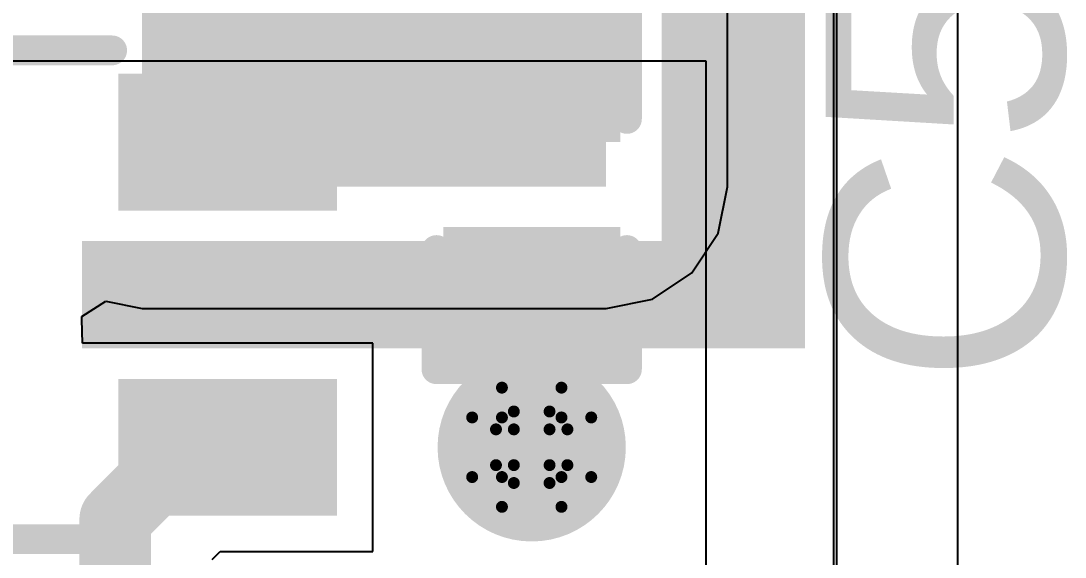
# Model space of a CAD drawing. Header units: inches. Extents: x -3 to 5259, y -3 to 5282.
# Drawn here: x 110.105 to 114.56, y 75.926 to 78.211 of the extents above; entities that cross this region are included whole.
import ezdxf

# ---------------------------------------------------------------- set-up
doc = ezdxf.new("R2010")
doc.units = ezdxf.units.IN
for name, color, linetype in [('Bottom Layer', 5, 'Continuous'), ('Bottom Solder', 6, 'Continuous'), ('Drill Drawing', 1, 'Continuous'), ('Layer 1', 16, 'Continuous'), ('Layer 2', 76, 'Continuous'), ('Top Layer', 1, 'Continuous'), ('Top Overlay', 2, 'Continuous'), ('Top Paste', 8, 'Continuous'), ('Top Solder', 216, 'Continuous'), ('Via Holes', 16, 'Continuous')]:
    doc.layers.add(name, color=color, linetype=linetype)
doc.styles.add('Arial', font='', dxfattribs={"height": 0.2})
doc.styles.get('Arial').set_extended_font_data('Arial')

# ---------------------------------------------------------------- blocks, each defined once
blk = doc.blocks.new('SC_70_5_10')
at = {"layer": 'Top Layer'}
for points in [[(-1.315, 0.84), (-0.585, 0.84), (-0.585, 0.46), (-1.315, 0.46)], [(0.585, 0.84), (1.315, 0.84), (1.315, 0.46), (0.585, 0.46)], [(-1.315, 0.19), (-0.585, 0.19), (-0.585, -0.19), (-1.315, -0.19)], [(-1.315, -0.46), (-0.585, -0.46), (-0.585, -0.84), (-1.315, -0.84)], [(0.585, -0.46), (1.315, -0.46), (1.315, -0.84), (0.585, -0.84)]]:
    blk.add_hatch(color=1, dxfattribs=at).paths.add_polyline_path(points)
at = {"layer": 'Top Paste'}
for points in [[(-1.315, 0.84), (-0.585, 0.84), (-0.585, 0.46), (-1.315, 0.46)], [(0.585, 0.84), (1.315, 0.84), (1.315, 0.46), (0.585, 0.46)], [(-1.315, 0.19), (-0.585, 0.19), (-0.585, -0.19), (-1.315, -0.19)], [(-1.315, -0.46), (-0.585, -0.46), (-0.585, -0.84), (-1.315, -0.84)], [(0.585, -0.46), (1.315, -0.46), (1.315, -0.84), (0.585, -0.84)]]:
    blk.add_hatch(color=8, dxfattribs=at).paths.add_polyline_path(points)
at = {"layer": 'Top Solder'}
for points in [[(-1.4166, 0.9416), (-0.4834, 0.9416), (-0.4834, 0.3584), (-1.4166, 0.3584)], [(0.4834, 0.9416), (1.4166, 0.9416), (1.4166, 0.3584), (0.4834, 0.3584)], [(-1.4166, 0.2916), (-0.4834, 0.2916), (-0.4834, -0.2916), (-1.4166, -0.2916)], [(-1.4166, -0.3584), (-0.4834, -0.3584), (-0.4834, -0.9416), (-1.4166, -0.9416)], [(0.4834, -0.3584), (1.4166, -0.3584), (1.4166, -0.9416), (0.4834, -0.9416)]]:
    blk.add_hatch(color=216, dxfattribs=at).paths.add_polyline_path(points)
at = {"layer": 'Top Overlay'}
for points in [[(-0.4572, 1.0414, 0.127, 0.127, 0), (0.4572, 1.0414, 0.127, 0.127, 0)], [(-1.5748, 0.5334, 0.127, 0.127, 0), (-1.5748, 0.7874, 0.127, 0.127, 0)], [(-1.5748, 0.7874, 0.127, 0.127, 0), (-1.4478, 0.6604, 0.127, 0.127, 0)], [(-1.5748, 0.5334, 0.127, 0.127, 0), (-1.4478, 0.6604, 0.127, 0.127, 0)], [(-0.4572, -1.0414, 0.127, 0.127, 0), (0.4572, -1.0414, 0.127, 0.127, 0)]]:
    blk.add_lwpolyline(points, format="xyseb", dxfattribs=at)
for points in [[(-0.4889, 1.0414, 0.0635, 0.0635, 1), (-0.4254, 1.0414, 0.0635, 0.0635, 1)], [(0.4254, 1.0414, 0.0635, 0.0635, 1), (0.4889, 1.0414, 0.0635, 0.0635, 1)], [(-1.6065, 0.7874, 0.0635, 0.0635, 1), (-1.5431, 0.7874, 0.0635, 0.0635, 1)], [(-1.6065, 0.7874, 0.0635, 0.0635, 1), (-1.5431, 0.7874, 0.0635, 0.0635, 1)], [(-1.4795, 0.6604, 0.0635, 0.0635, 1), (-1.4161, 0.6604, 0.0635, 0.0635, 1)], [(-1.4795, 0.6604, 0.0635, 0.0635, 1), (-1.4161, 0.6604, 0.0635, 0.0635, 1)], [(-1.6065, 0.5334, 0.0635, 0.0635, 1), (-1.5431, 0.5334, 0.0635, 0.0635, 1)], [(-1.6065, 0.5334, 0.0635, 0.0635, 1), (-1.5431, 0.5334, 0.0635, 0.0635, 1)], [(-0.4889, -1.0414, 0.0635, 0.0635, 1), (-0.4254, -1.0414, 0.0635, 0.0635, 1)], [(0.4254, -1.0414, 0.0635, 0.0635, 1), (0.4889, -1.0414, 0.0635, 0.0635, 1)]]:
    blk.add_lwpolyline(points, format="xyseb", close=True, dxfattribs=at)
blk = doc.blocks.new('C___0402_227')
at = {"layer": 'Top Layer'}
for points in [[(-0.6985, -0.3175), (-0.6985, 0.3175), (-0.2413, 0.3175), (-0.2413, -0.3175)], [(0.2413, -0.3175), (0.2413, 0.3175), (0.6985, 0.3175), (0.6985, -0.3175)]]:
    blk.add_hatch(color=1, dxfattribs=at).paths.add_polyline_path(points)
at = {"layer": 'Top Paste'}
for points in [[(-0.6985, -0.3175), (-0.6985, 0.3175), (-0.2413, 0.3175), (-0.2413, -0.3175)], [(0.2413, -0.3175), (0.2413, 0.3175), (0.6985, 0.3175), (0.6985, -0.3175)]]:
    blk.add_hatch(color=8, dxfattribs=at).paths.add_polyline_path(points)
at = {"layer": 'Top Solder'}
for points in [[(-0.7585, -0.3775), (-0.7585, 0.3775), (-0.1813, 0.3775), (-0.1813, -0.3775)], [(0.1813, -0.3775), (0.1813, 0.3775), (0.7585, 0.3775), (0.7585, -0.3775)]]:
    blk.add_hatch(color=216, dxfattribs=at).paths.add_polyline_path(points)
at = {"layer": 'Top Overlay'}
for points in [[(-0.7874, -0.4064, 0.127, 0.127, 0), (-0.7874, 0.4064, 0.127, 0.127, 0)], [(-0.2794, 0.4064, 0.127, 0.127, 0), (-0.7874, 0.4064, 0.127, 0.127, 0)], [(0.7874, 0.4064, 0.127, 0.127, 0), (0.2794, 0.4064, 0.127, 0.127, 0)], [(0.7874, -0.4064, 0.127, 0.127, 0), (0.7874, 0.4064, 0.127, 0.127, 0)], [(-0.2794, -0.4064, 0.127, 0.127, 0), (-0.7874, -0.4064, 0.127, 0.127, 0)], [(0.2794, -0.4064, 0.127, 0.127, 0), (0.7874, -0.4064, 0.127, 0.127, 0)]]:
    blk.add_lwpolyline(points, format="xyseb", dxfattribs=at)
for points in [[(-0.8191, 0.4064, 0.0635, 0.0635, 1), (-0.7556, 0.4064, 0.0635, 0.0635, 1)], [(-0.8191, 0.4064, 0.0635, 0.0635, 1), (-0.7556, 0.4064, 0.0635, 0.0635, 1)], [(-0.3111, 0.4064, 0.0635, 0.0635, 1), (-0.2477, 0.4064, 0.0635, 0.0635, 1)], [(0.2477, 0.4064, 0.0635, 0.0635, 1), (0.3112, 0.4064, 0.0635, 0.0635, 1)], [(0.7556, 0.4064, 0.0635, 0.0635, 1), (0.8191, 0.4064, 0.0635, 0.0635, 1)], [(0.7556, 0.4064, 0.0635, 0.0635, 1), (0.8191, 0.4064, 0.0635, 0.0635, 1)], [(-0.8191, -0.4064, 0.0635, 0.0635, 1), (-0.7556, -0.4064, 0.0635, 0.0635, 1)], [(-0.8191, -0.4064, 0.0635, 0.0635, 1), (-0.7556, -0.4064, 0.0635, 0.0635, 1)], [(-0.3111, -0.4064, 0.0635, 0.0635, 1), (-0.2477, -0.4064, 0.0635, 0.0635, 1)], [(0.2477, -0.4064, 0.0635, 0.0635, 1), (0.3112, -0.4064, 0.0635, 0.0635, 1)], [(0.7556, -0.4064, 0.0635, 0.0635, 1), (0.8191, -0.4064, 0.0635, 0.0635, 1)], [(0.7556, -0.4064, 0.0635, 0.0635, 1), (0.8191, -0.4064, 0.0635, 0.0635, 1)]]:
    blk.add_lwpolyline(points, format="xyseb", close=True, dxfattribs=at)

msp = doc.modelspace()

# ---------------------------------------------------------------- hatches: boundary and pattern name
at = {"layer": 'Bottom Layer'}
h = msp.add_hatch(color=5, dxfattribs=at)
edge = h.paths.add_edge_path()
edge.add_arc((112.284, 76.3943), 0.3, 0, 360)
at = {"layer": 'Bottom Solder'}
h = msp.add_hatch(color=6, dxfattribs=at)
edge = h.paths.add_edge_path()
edge.add_arc((112.284, 76.3943), 0.4016, 0, 360)
at = {"layer": 'Layer 1'}
h = msp.add_hatch(color=16, dxfattribs=at)
edge = h.paths.add_edge_path()
edge.add_arc((112.284, 76.3943), 0.3, 0, 360)
at = {"layer": 'Layer 2'}
h = msp.add_hatch(color=76, dxfattribs=at)
edge = h.paths.add_edge_path()
edge.add_arc((112.284, 76.3943), 0.3, 0, 360)
at = {"layer": 'Top Layer'}
for points in [[(113.4504, 79.9798), (112.838, 79.9798), (112.838, 76.8157), (113.4504, 76.8157)], [(112.6015, 79.2813), (110.622, 79.2813), (110.622, 77.5043), (112.6015, 77.5043)], [(110.3649, 76.8157), (113.2898, 76.8157), (113.2898, 77.2729), (110.3649, 77.2729)]]:
    msp.add_hatch(color=1, dxfattribs=at).paths.add_polyline_path(points)
h = msp.add_hatch(color=1, dxfattribs=at)
edge = h.paths.add_edge_path()
edge.add_arc((112.284, 76.3943), 0.3, 0, 360)
at = {"layer": 'Top Solder'}
h = msp.add_hatch(color=216, dxfattribs=at)
edge = h.paths.add_edge_path()
edge.add_arc((112.284, 76.3943), 0.4016, 0, 360)
at = {"layer": 'Via Holes'}
h = msp.add_hatch(color=7, dxfattribs=at)
edge = h.paths.add_edge_path()
edge.add_arc((112.284, 76.3943), 0.15, 0, 360)

# ---------------------------------------------------------------- linework, layer by layer
at = {"layer": 'Drill Drawing'}
for points in [[(112.157, 76.5213, 0.0508, 0.0508, 0), (112.157, 76.6483, 0.0508, 0.0508, 0)], [(112.157, 76.6483, 0.0508, 0.0508, 0), (112.411, 76.6483, 0.0508, 0.0508, 0)], [(112.411, 76.5213, 0.0508, 0.0508, 0), (112.411, 76.6483, 0.0508, 0.0508, 0)], [(112.03, 76.2673, 0.0508, 0.0508, 0), (112.03, 76.5213, 0.0508, 0.0508, 0)], [(112.03, 76.5213, 0.0508, 0.0508, 0), (112.157, 76.5213, 0.0508, 0.0508, 0)], [(112.2078, 76.4705, 0.0508, 0.0508, 0), (112.2078, 76.5467, 0.0508, 0.0508, 0)], [(112.2078, 76.5467, 0.0508, 0.0508, 0), (112.3602, 76.5467, 0.0508, 0.0508, 0)], [(112.3602, 76.4705, 0.0508, 0.0508, 0), (112.3602, 76.5467, 0.0508, 0.0508, 0)], [(112.411, 76.5213, 0.0508, 0.0508, 0), (112.538, 76.5213, 0.0508, 0.0508, 0)], [(112.538, 76.2673, 0.0508, 0.0508, 0), (112.538, 76.5213, 0.0508, 0.0508, 0)], [(112.1316, 76.3181, 0.0508, 0.0508, 0), (112.1316, 76.4705, 0.0508, 0.0508, 0)], [(112.1316, 76.4705, 0.0508, 0.0508, 0), (112.2078, 76.4705, 0.0508, 0.0508, 0)], [(112.3602, 76.4705, 0.0508, 0.0508, 0), (112.4364, 76.4705, 0.0508, 0.0508, 0)], [(112.4364, 76.3181, 0.0508, 0.0508, 0), (112.4364, 76.4705, 0.0508, 0.0508, 0)], [(112.1316, 76.3181, 0.0508, 0.0508, 0), (112.2078, 76.3181, 0.0508, 0.0508, 0)], [(112.2078, 76.2419, 0.0508, 0.0508, 0), (112.2078, 76.3181, 0.0508, 0.0508, 0)], [(112.3602, 76.3181, 0.0508, 0.0508, 0), (112.4364, 76.3181, 0.0508, 0.0508, 0)], [(112.3602, 76.2419, 0.0508, 0.0508, 0), (112.3602, 76.3181, 0.0508, 0.0508, 0)], [(112.03, 76.2673, 0.0508, 0.0508, 0), (112.157, 76.2673, 0.0508, 0.0508, 0)], [(112.157, 76.1403, 0.0508, 0.0508, 0), (112.157, 76.2673, 0.0508, 0.0508, 0)], [(112.411, 76.2673, 0.0508, 0.0508, 0), (112.538, 76.2673, 0.0508, 0.0508, 0)], [(112.411, 76.1403, 0.0508, 0.0508, 0), (112.411, 76.2673, 0.0508, 0.0508, 0)], [(112.2078, 76.2419, 0.0508, 0.0508, 0), (112.3602, 76.2419, 0.0508, 0.0508, 0)], [(112.157, 76.1403, 0.0508, 0.0508, 0), (112.411, 76.1403, 0.0508, 0.0508, 0)]]:
    msp.add_lwpolyline(points, format="xyseb", dxfattribs=at)
for points in [[(112.1443, 76.6483, 0.0254, 0.0254, 1), (112.1697, 76.6483, 0.0254, 0.0254, 1)], [(112.1443, 76.6483, 0.0254, 0.0254, 1), (112.1697, 76.6483, 0.0254, 0.0254, 1)], [(112.3983, 76.6483, 0.0254, 0.0254, 1), (112.4237, 76.6483, 0.0254, 0.0254, 1)], [(112.3983, 76.6483, 0.0254, 0.0254, 1), (112.4237, 76.6483, 0.0254, 0.0254, 1)], [(112.0173, 76.5213, 0.0254, 0.0254, 1), (112.0427, 76.5213, 0.0254, 0.0254, 1)], [(112.0173, 76.5213, 0.0254, 0.0254, 1), (112.0427, 76.5213, 0.0254, 0.0254, 1)], [(112.1443, 76.5213, 0.0254, 0.0254, 1), (112.1697, 76.5213, 0.0254, 0.0254, 1)], [(112.1443, 76.5213, 0.0254, 0.0254, 1), (112.1697, 76.5213, 0.0254, 0.0254, 1)], [(112.1951, 76.5467, 0.0254, 0.0254, 1), (112.2205, 76.5467, 0.0254, 0.0254, 1)], [(112.1951, 76.5467, 0.0254, 0.0254, 1), (112.2205, 76.5467, 0.0254, 0.0254, 1)], [(112.3475, 76.5467, 0.0254, 0.0254, 1), (112.3729, 76.5467, 0.0254, 0.0254, 1)], [(112.3475, 76.5467, 0.0254, 0.0254, 1), (112.3729, 76.5467, 0.0254, 0.0254, 1)], [(112.3983, 76.5213, 0.0254, 0.0254, 1), (112.4237, 76.5213, 0.0254, 0.0254, 1)], [(112.3983, 76.5213, 0.0254, 0.0254, 1), (112.4237, 76.5213, 0.0254, 0.0254, 1)], [(112.5253, 76.5213, 0.0254, 0.0254, 1), (112.5507, 76.5213, 0.0254, 0.0254, 1)], [(112.5253, 76.5213, 0.0254, 0.0254, 1), (112.5507, 76.5213, 0.0254, 0.0254, 1)], [(112.1189, 76.4705, 0.0254, 0.0254, 1), (112.1443, 76.4705, 0.0254, 0.0254, 1)], [(112.1189, 76.4705, 0.0254, 0.0254, 1), (112.1443, 76.4705, 0.0254, 0.0254, 1)], [(112.1951, 76.4705, 0.0254, 0.0254, 1), (112.2205, 76.4705, 0.0254, 0.0254, 1)], [(112.1951, 76.4705, 0.0254, 0.0254, 1), (112.2205, 76.4705, 0.0254, 0.0254, 1)], [(112.3475, 76.4705, 0.0254, 0.0254, 1), (112.3729, 76.4705, 0.0254, 0.0254, 1)], [(112.3475, 76.4705, 0.0254, 0.0254, 1), (112.3729, 76.4705, 0.0254, 0.0254, 1)], [(112.4237, 76.4705, 0.0254, 0.0254, 1), (112.4491, 76.4705, 0.0254, 0.0254, 1)], [(112.4237, 76.4705, 0.0254, 0.0254, 1), (112.4491, 76.4705, 0.0254, 0.0254, 1)], [(112.1189, 76.3181, 0.0254, 0.0254, 1), (112.1443, 76.3181, 0.0254, 0.0254, 1)], [(112.1189, 76.3181, 0.0254, 0.0254, 1), (112.1443, 76.3181, 0.0254, 0.0254, 1)], [(112.1951, 76.3181, 0.0254, 0.0254, 1), (112.2205, 76.3181, 0.0254, 0.0254, 1)], [(112.1951, 76.3181, 0.0254, 0.0254, 1), (112.2205, 76.3181, 0.0254, 0.0254, 1)], [(112.3475, 76.3181, 0.0254, 0.0254, 1), (112.3729, 76.3181, 0.0254, 0.0254, 1)], [(112.3475, 76.3181, 0.0254, 0.0254, 1), (112.3729, 76.3181, 0.0254, 0.0254, 1)], [(112.4237, 76.3181, 0.0254, 0.0254, 1), (112.4491, 76.3181, 0.0254, 0.0254, 1)], [(112.4237, 76.3181, 0.0254, 0.0254, 1), (112.4491, 76.3181, 0.0254, 0.0254, 1)], [(112.0173, 76.2673, 0.0254, 0.0254, 1), (112.0427, 76.2673, 0.0254, 0.0254, 1)], [(112.0173, 76.2673, 0.0254, 0.0254, 1), (112.0427, 76.2673, 0.0254, 0.0254, 1)], [(112.1443, 76.2673, 0.0254, 0.0254, 1), (112.1697, 76.2673, 0.0254, 0.0254, 1)], [(112.1443, 76.2673, 0.0254, 0.0254, 1), (112.1697, 76.2673, 0.0254, 0.0254, 1)], [(112.3983, 76.2673, 0.0254, 0.0254, 1), (112.4237, 76.2673, 0.0254, 0.0254, 1)], [(112.3983, 76.2673, 0.0254, 0.0254, 1), (112.4237, 76.2673, 0.0254, 0.0254, 1)], [(112.5253, 76.2673, 0.0254, 0.0254, 1), (112.5507, 76.2673, 0.0254, 0.0254, 1)], [(112.5253, 76.2673, 0.0254, 0.0254, 1), (112.5507, 76.2673, 0.0254, 0.0254, 1)], [(112.1951, 76.2419, 0.0254, 0.0254, 1), (112.2205, 76.2419, 0.0254, 0.0254, 1)], [(112.1951, 76.2419, 0.0254, 0.0254, 1), (112.2205, 76.2419, 0.0254, 0.0254, 1)], [(112.3475, 76.2419, 0.0254, 0.0254, 1), (112.3729, 76.2419, 0.0254, 0.0254, 1)], [(112.3475, 76.2419, 0.0254, 0.0254, 1), (112.3729, 76.2419, 0.0254, 0.0254, 1)], [(112.1443, 76.1403, 0.0254, 0.0254, 1), (112.1697, 76.1403, 0.0254, 0.0254, 1)], [(112.1443, 76.1403, 0.0254, 0.0254, 1), (112.1697, 76.1403, 0.0254, 0.0254, 1)], [(112.3983, 76.1403, 0.0254, 0.0254, 1), (112.4237, 76.1403, 0.0254, 0.0254, 1)], [(112.3983, 76.1403, 0.0254, 0.0254, 1), (112.4237, 76.1403, 0.0254, 0.0254, 1)]]:
    msp.add_lwpolyline(points, format="xyseb", close=True, dxfattribs=at)
at = {"layer": 'Layer 2'}
for p, q in [((113.0282, 78.0401), (101.2534, 78.0401)), ((113.0282, 72.6517), (113.0282, 78.0401))]:
    msp.add_line(p, q, dxfattribs=at)
at = {"layer": 'Top Layer'}
for p, q in [((113.5717, 83.8376), (113.5717, 73.6777)), ((113.5842, 81.9511), (113.5842, 72.7326)), ((114.1022, 72.5181), (114.1022, 81.9511)), ((113.1195, 77.5043), (113.1195, 79.2813)), ((113.1195, 77.5043), (113.1195, 79.2813)), ((113.0801, 77.3061), (113.1195, 77.5043)), ((113.0801, 77.3061), (113.1195, 77.5043)), ((112.9678, 77.138), (113.0801, 77.3061)), ((112.9678, 77.138), (113.0801, 77.3061)), ((112.7997, 77.0257), (112.9678, 77.138)), ((112.7997, 77.0257), (112.9678, 77.138)), ((112.6015, 76.9863), (112.7997, 77.0257)), ((112.6015, 76.9863), (112.7997, 77.0257)), ((110.3649, 76.9522), (110.4665, 77.0172)), ((110.3649, 76.9522), (110.4665, 77.0172)), ((110.4665, 77.0172), (110.622, 76.9863)), ((110.4665, 77.0172), (110.622, 76.9863)), ((110.622, 76.9863), (112.6015, 76.9863)), ((110.622, 76.9863), (112.6015, 76.9863)), ((110.3649, 76.9386), (110.3649, 76.9522)), ((110.3649, 76.9386), (110.3649, 76.9522)), ((110.368, 76.8382), (110.3649, 76.9386)), ((110.368, 76.8382), (110.3649, 76.9386)), ((111.606, 76.8382), (110.368, 76.8382)), ((111.606, 76.8382), (110.368, 76.8382)), ((111.606, 75.9502), (111.606, 76.8382)), ((111.606, 75.9502), (111.606, 76.8382)), ((110.9212, 75.9165), (110.955, 75.9502)), ((110.9212, 75.9165), (110.955, 75.9502)), ((110.955, 75.9502), (111.606, 75.9502)), ((110.955, 75.9502), (111.606, 75.9502))]:
    msp.add_line(p, q, dxfattribs=at)
for points in [[(112.284, 76.3943, 0.381, 0.381, 0), (112.284, 77.0443, 0.381, 0.381, 0)], [(110.7744, 76.3567, 0.3048, 0.3048, 0), (110.812, 76.3943, 0.3048, 0.3048, 0)], [(110.812, 76.3943, 0.3048, 0.3048, 0), (110.813, 76.3943, 0.3048, 0.3048, 0)], [(110.5069, 76.0882, 0.3048, 0.3048, 0), (110.7744, 76.3557, 0.3048, 0.3048, 0)], [(110.7744, 76.3557, 0.3048, 0.3048, 0), (110.7744, 76.3567, 0.3048, 0.3048, 0)], [(110.5069, 74.7093, 0.3048, 0.3048, 0), (110.5069, 76.0882, 0.3048, 0.3048, 0)]]:
    msp.add_lwpolyline(points, format="xyseb", dxfattribs=at)
for points in [[(112.1888, 77.0443, 0.1905, 0.1905, 1), (112.3793, 77.0443, 0.1905, 0.1905, 1)], [(112.1888, 76.3943, 0.1905, 0.1905, 1), (112.3793, 76.3943, 0.1905, 0.1905, 1)], [(110.7358, 76.3943, 0.1524, 0.1524, 1), (110.8882, 76.3943, 0.1524, 0.1524, 1)], [(110.7358, 76.3943, 0.1524, 0.1524, 1), (110.8882, 76.3943, 0.1524, 0.1524, 1)], [(110.7368, 76.3943, 0.1524, 0.1524, 1), (110.8892, 76.3943, 0.1524, 0.1524, 1)], [(110.6982, 76.3567, 0.1524, 0.1524, 1), (110.8506, 76.3567, 0.1524, 0.1524, 1)], [(110.6982, 76.3567, 0.1524, 0.1524, 1), (110.8506, 76.3567, 0.1524, 0.1524, 1)], [(110.6982, 76.3557, 0.1524, 0.1524, 1), (110.8506, 76.3557, 0.1524, 0.1524, 1)], [(110.6982, 76.3557, 0.1524, 0.1524, 1), (110.8506, 76.3557, 0.1524, 0.1524, 1)], [(110.4307, 76.0882, 0.1524, 0.1524, 1), (110.5831, 76.0882, 0.1524, 0.1524, 1)], [(110.4307, 76.0882, 0.1524, 0.1524, 1), (110.5831, 76.0882, 0.1524, 0.1524, 1)]]:
    msp.add_lwpolyline(points, format="xyseb", close=True, dxfattribs=at)

# ---------------------------------------------------------------- block references
at = {"rotation": 270}
msp.add_blockref('C___0402_227', (112.284, 77.5142), dxfattribs=at)
msp.add_blockref('SC_70_5_10', (110.037, 77.0442))

# ---------------------------------------------------------------- texts
at = {"layer": 'Top Overlay', "style": 'Arial'}
msp.add_text('C57', height=1.016, rotation=90, dxfattribs=at).set_placement((114.5538, 76.6597))

doc.saveas('drawing.dxf')
